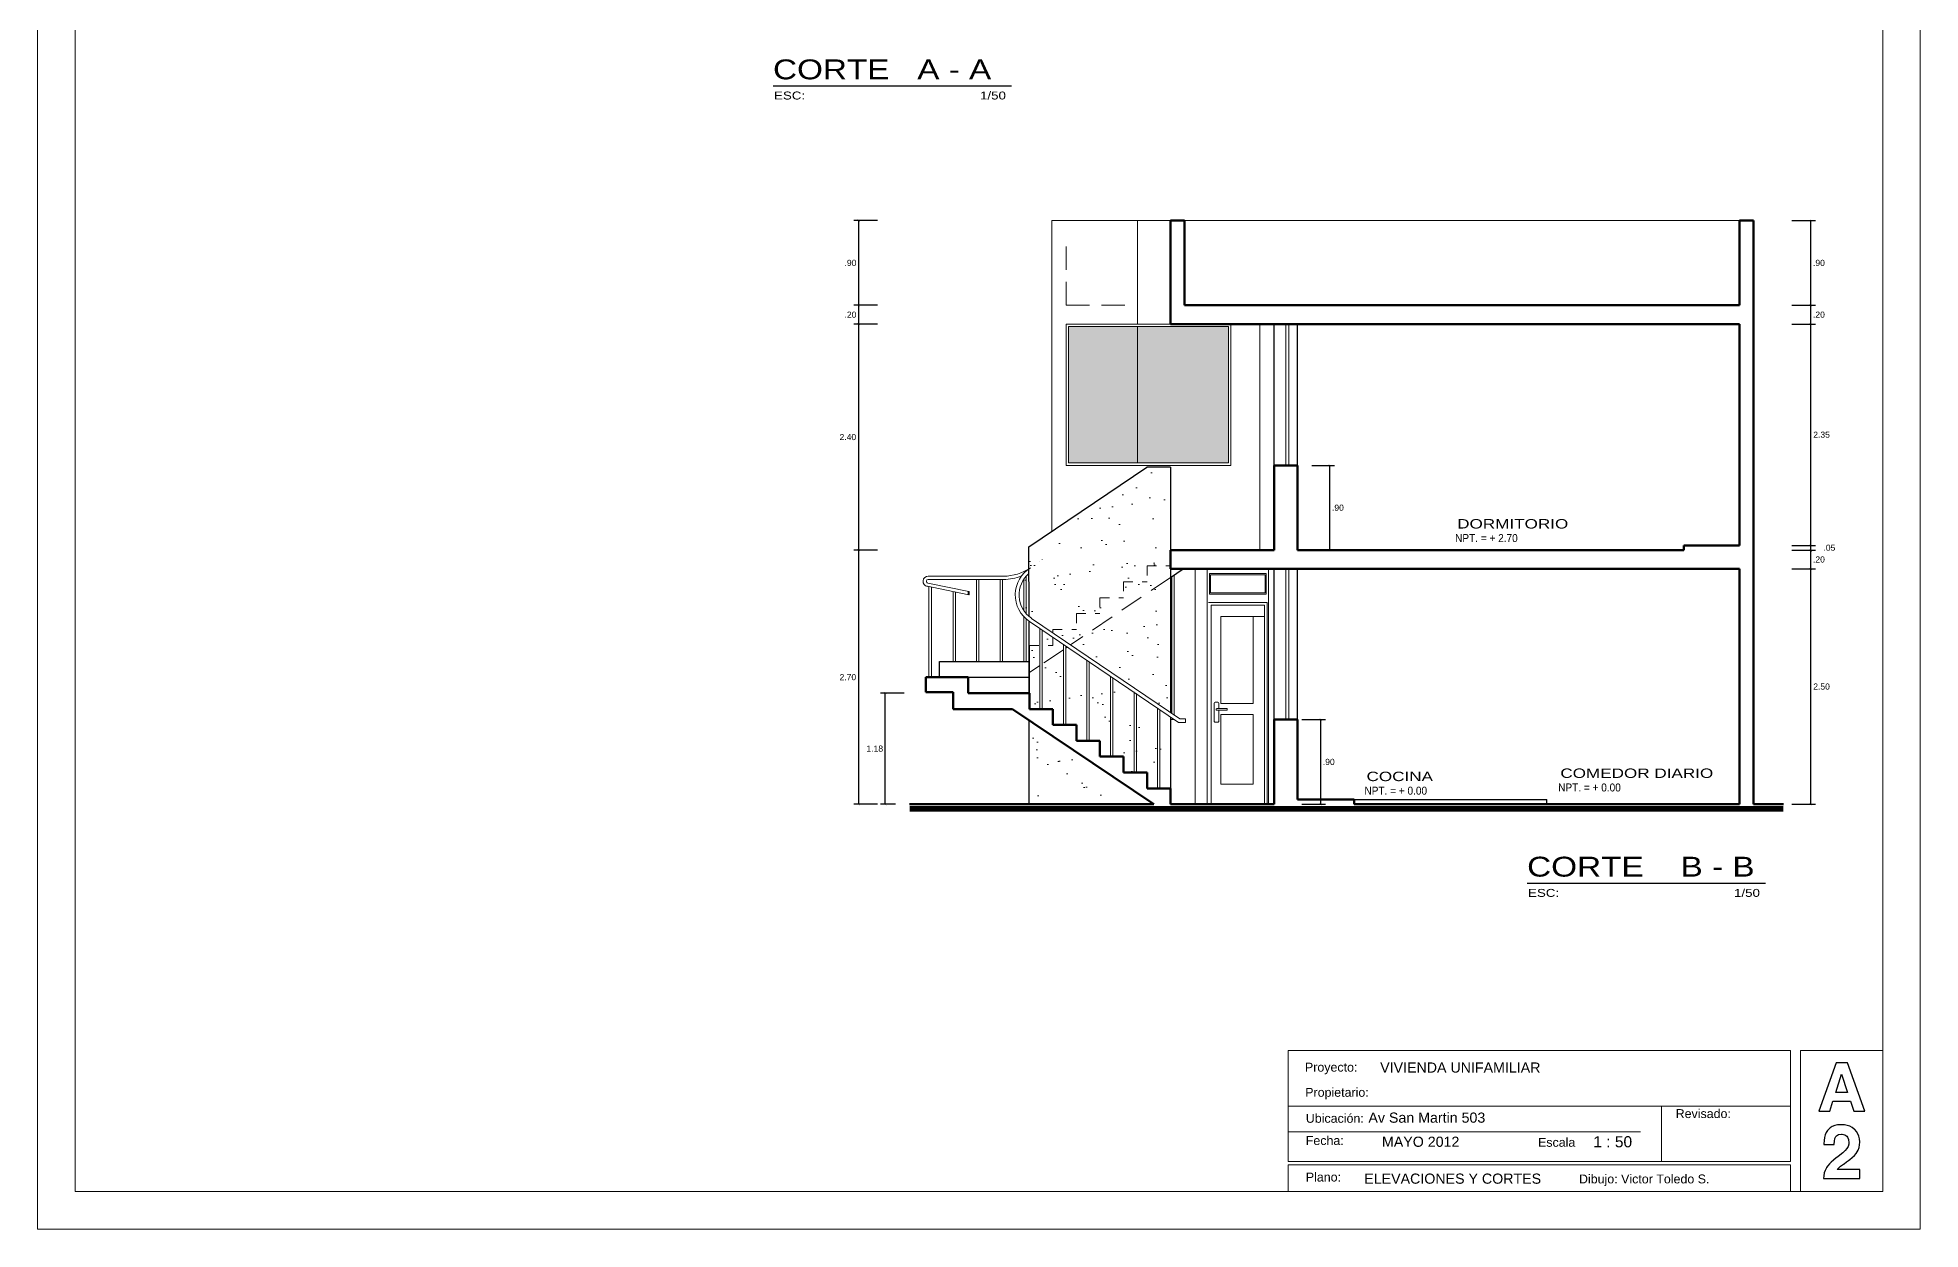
# Model space of a CAD drawing. Header units: millimetres. Extents: x 2033 to 2295, y 1536 to 1691.
# Drawn here: x 2274.78 to 2294.78, y 1570.45 to 1583.11 of the extents above; entities that cross this region are included whole.
import ezdxf

# ---------------------------------------------------------------- set-up
doc = ezdxf.new("R2010")
doc.units = ezdxf.units.MM
for name, pattern in [('HIDDEN', [0.375, 0.25, -0.125]), ('HIDDEN2', [4.7625, 3.175, -1.5875]), ('JIS_02_1.2', [2.5, 1.25, -1.25]), ('RAYITAS', [0.375, 0.25, -0.125])]:
    doc.linetypes.add(name, pattern=pattern)
doc.layers.get('Defpoints').update_dxf_attribs({"color": 164})
for name, color, linetype, lineweight in [('00PLANO03', 63, 'Continuous', 20), ('cotas', 251, 'Continuous', 15), ('cut wood', 26, 'Continuous', 20), ('Detalles', 245, 'Continuous', 13), ('muro bajo', 61, 'Continuous', 30), ('muroalto', 12, 'Continuous', 50), ('murolejos', 73, 'Continuous', 18), ('MUROS BAJOS', 80, 'Continuous', 25), ('NPT', 63, 'Continuous', 15), ('PROYECCIONES', 127, 'HIDDEN2', 5), ('Puertas y ventanas', 163, 'Continuous', 5), ('Texto S.', 7, 'Continuous', 30), ('TEXTOS', 7, 'Continuous', 5), ('Texturas', 8, 'Continuous', 0), ('texturasde piso', 252, 'Continuous', 0)]:
    doc.layers.add(name, color=color, linetype=linetype, lineweight=lineweight)
doc.styles.add('ARDELG', font='arial.ttf', dxfattribs={"width": 0.9, "height": 0.1})
doc.styles.add('ARIAL', font='arial.ttf', dxfattribs={"width": 1.3, "height": 0.1})
doc.styles.add('Comic- Taller', font='comic.ttf', dxfattribs={"height": 0.09})
doc.styles.add('Sta. Luisa 75 delg', font='arial.ttf', dxfattribs={"width": 1.2, "height": 0.1})
doc.styles.get("Standard").update_dxf_attribs({"font": 'arial.ttf'})
doc.dimstyles.new('Aritek', dxfattribs={"dimtxt": 0.065, "dimasz": 0.02, "dimexe": 0.05, "dimexo": 0.15, "dimgap": 0.03, "dimtad": 2, "dimtih": 1, "dimtoh": 1, "dimzin": 4, "dimdsep": 46, "dimtxsty": 'Standard', "dimblk": 'ARCHTICK', "dimcen": 0.1, "dimclrt": 7, "dimadec": 0, "dimazin": 0, "dimtfac": 1, "dimtmove": 2, "dimatfit": 1, "dimldrblk": 'DOTSMALL', "dimfxl": 0.2, "dimfxlon": 1, "dimarcsym": 0})

# ---------------------------------------------------------------- blocks, each defined once
blk = doc.blocks.new('_ArchTick')
at = {"color": 0, "linetype": 'ByBlock', "const_width": 0.15}
blk.add_lwpolyline([(-0.5, -0.5), (0.5, 0.5)], dxfattribs=at)
blk = doc.blocks.new('*D545')
at = {"layer": 'cotas', "color": 0, "linetype": 'Continuous', "lineweight": -2, "transparency": 16777216}
for p, q in [((2283.989, 1576.15), (2283.739, 1576.15)), ((2283.789, 1574.969), (2283.789, 1576.15)), ((2283.897, 1574.969), (2283.739, 1574.969))]:
    blk.add_line(p, q, dxfattribs=at)
at = {"layer": 'Defpoints', "color": 0, "linetype": 'Continuous', "transparency": 16777216}
for p in [(2283.789, 1576.15), (2284.669, 1576.15), (2284.047, 1574.969)]:
    blk.add_point(p, dxfattribs=at)
at = {"layer": 'cotas', "color": 0, "linetype": 'Continuous', "lineweight": -2, "transparency": 16777216, "xscale": 0.02, "yscale": 0.02, "zscale": 0.02}
for p, rotation in [((2283.789, 1576.15), 90), ((2283.789, 1574.969), 270)]:
    blk.add_blockref('_ArchTick', p, dxfattribs=dict(at, rotation=rotation))
at = {"layer": 'cotas', "color": 7, "linetype": 'Continuous', "transparency": 16777216, "insert": (2283.677, 1575.56), "char_height": 0.065, "attachment_point": 5}
blk.add_mtext('1.18', dxfattribs=at)
blk = doc.blocks.new('_DotSmall')
at = {"color": 0, "linetype": 'ByBlock', "const_width": 0.5}
blk.add_lwpolyline([(-0.0625, 0, 1), (0.0625, 0, 1)], format="xyb", close=True, dxfattribs=at)
blk = doc.blocks.new('*D546')
at = {"layer": 'cotas', "color": 0, "linetype": 'Continuous', "lineweight": -2, "transparency": 16777216}
for p, q in [((2293.42, 1577.469), (2293.67, 1577.469)), ((2293.62, 1574.969), (2293.62, 1577.469)), ((2293.42, 1574.969), (2293.67, 1574.969))]:
    blk.add_line(p, q, dxfattribs=at)
at = {"layer": 'Defpoints', "color": 0, "linetype": 'Continuous', "transparency": 16777216}
for p in [(2292.862, 1577.469), (2293.62, 1577.469), (2292.862, 1574.969)]:
    blk.add_point(p, dxfattribs=at)
at = {"layer": 'cotas', "color": 0, "linetype": 'Continuous', "lineweight": -2, "transparency": 16777216, "xscale": 0.02, "yscale": 0.02, "zscale": 0.02}
for p, rotation in [((2293.62, 1577.469), 90), ((2293.62, 1574.969), 270)]:
    blk.add_blockref('_ArchTick', p, dxfattribs=dict(at, rotation=rotation))
at = {"layer": 'cotas', "color": 7, "linetype": 'Continuous', "transparency": 16777216, "insert": (2293.735, 1576.219), "char_height": 0.065, "attachment_point": 5}
blk.add_mtext('2.50', dxfattribs=at)
blk = doc.blocks.new('*D547')
at = {"layer": 'cotas', "color": 0, "linetype": 'Continuous', "lineweight": -2, "transparency": 16777216}
for p, q in [((2293.42, 1577.669), (2293.67, 1577.669)), ((2293.62, 1577.469), (2293.62, 1577.669)), ((2293.42, 1577.469), (2293.67, 1577.469))]:
    blk.add_line(p, q, dxfattribs=at)
at = {"layer": 'Defpoints', "color": 0, "linetype": 'Continuous', "transparency": 16777216}
for p in [(2292.272, 1577.669), (2293.62, 1577.669), (2292.862, 1577.469)]:
    blk.add_point(p, dxfattribs=at)
at = {"layer": 'cotas', "color": 0, "linetype": 'Continuous', "lineweight": -2, "transparency": 16777216, "xscale": 0.02, "yscale": 0.02, "zscale": 0.02}
for p, rotation in [((2293.62, 1577.669), 90), ((2293.62, 1577.469), 270)]:
    blk.add_blockref('_ArchTick', p, dxfattribs=dict(at, rotation=rotation))
at = {"layer": 'cotas', "color": 7, "linetype": 'Continuous', "transparency": 16777216, "insert": (2293.707, 1577.569), "char_height": 0.065, "attachment_point": 5}
blk.add_mtext('.20', dxfattribs=at)
blk = doc.blocks.new('*D548')
at = {"layer": 'cotas', "color": 0, "linetype": 'Continuous', "lineweight": -2, "transparency": 16777216}
for p, q in [((2293.42, 1577.719), (2293.67, 1577.719)), ((2293.42, 1577.669), (2293.67, 1577.669)), ((2293.62, 1577.719), (2293.62, 1577.739)), ((2293.62, 1577.669), (2293.62, 1577.719)), ((2293.62, 1577.669), (2293.62, 1577.649))]:
    blk.add_line(p, q, dxfattribs=at)
at = {"layer": 'Defpoints', "color": 0, "linetype": 'Continuous', "transparency": 16777216}
for p in [(2292.272, 1577.719), (2292.272, 1577.669), (2293.62, 1577.719)]:
    blk.add_point(p, dxfattribs=at)
at = {"layer": 'cotas', "color": 0, "linetype": 'Continuous', "lineweight": -2, "transparency": 16777216, "xscale": 0.02, "yscale": 0.02, "zscale": 0.02}
for p, rotation in [((2293.62, 1577.719), 270), ((2293.62, 1577.669), 90)]:
    blk.add_blockref('_ArchTick', p, dxfattribs=dict(at, rotation=rotation))
at = {"layer": 'cotas', "color": 7, "linetype": 'Continuous', "transparency": 16777216, "insert": (2293.818, 1577.694), "char_height": 0.065, "attachment_point": 5}
blk.add_mtext('.05', dxfattribs=at)
blk = doc.blocks.new('*D549')
at = {"layer": 'cotas', "color": 0, "linetype": 'Continuous', "lineweight": -2, "transparency": 16777216}
for p, q in [((2293.42, 1580.069), (2293.67, 1580.069)), ((2293.62, 1577.719), (2293.62, 1580.069)), ((2293.42, 1577.719), (2293.67, 1577.719))]:
    blk.add_line(p, q, dxfattribs=at)
at = {"layer": 'Defpoints', "color": 0, "linetype": 'Continuous', "transparency": 16777216}
for p in [(2292.862, 1580.069), (2293.62, 1580.069), (2292.272, 1577.719)]:
    blk.add_point(p, dxfattribs=at)
at = {"layer": 'cotas', "color": 0, "linetype": 'Continuous', "lineweight": -2, "transparency": 16777216, "xscale": 0.02, "yscale": 0.02, "zscale": 0.02}
for p, rotation in [((2293.62, 1580.069), 90), ((2293.62, 1577.719), 270)]:
    blk.add_blockref('_ArchTick', p, dxfattribs=dict(at, rotation=rotation))
at = {"layer": 'cotas', "color": 7, "linetype": 'Continuous', "transparency": 16777216, "insert": (2293.735, 1578.894), "char_height": 0.065, "attachment_point": 5}
blk.add_mtext('2.35', dxfattribs=at)
blk = doc.blocks.new('*D550')
at = {"layer": 'cotas', "color": 0, "linetype": 'Continuous', "lineweight": -2, "transparency": 16777216}
for p, q in [((2293.42, 1580.269), (2293.67, 1580.269)), ((2293.62, 1580.069), (2293.62, 1580.269)), ((2293.42, 1580.069), (2293.67, 1580.069))]:
    blk.add_line(p, q, dxfattribs=at)
at = {"layer": 'Defpoints', "color": 0, "linetype": 'Continuous', "transparency": 16777216}
for p in [(2292.862, 1580.269), (2293.62, 1580.269), (2292.862, 1580.069)]:
    blk.add_point(p, dxfattribs=at)
at = {"layer": 'cotas', "color": 0, "linetype": 'Continuous', "lineweight": -2, "transparency": 16777216, "xscale": 0.02, "yscale": 0.02, "zscale": 0.02}
for p, rotation in [((2293.62, 1580.269), 90), ((2293.62, 1580.069), 270)]:
    blk.add_blockref('_ArchTick', p, dxfattribs=dict(at, rotation=rotation))
at = {"layer": 'cotas', "color": 7, "linetype": 'Continuous', "transparency": 16777216, "insert": (2293.707, 1580.169), "char_height": 0.065, "attachment_point": 5}
blk.add_mtext('.20', dxfattribs=at)
blk = doc.blocks.new('*D551')
at = {"layer": 'cotas', "color": 0, "linetype": 'Continuous', "lineweight": -2, "transparency": 16777216}
for p, q in [((2293.42, 1581.169), (2293.67, 1581.169)), ((2293.62, 1580.269), (2293.62, 1581.169)), ((2293.42, 1580.269), (2293.67, 1580.269))]:
    blk.add_line(p, q, dxfattribs=at)
at = {"layer": 'Defpoints', "color": 0, "linetype": 'Continuous', "transparency": 16777216}
for p in [(2292.862, 1581.169), (2293.62, 1581.169), (2292.862, 1580.269)]:
    blk.add_point(p, dxfattribs=at)
at = {"layer": 'cotas', "color": 0, "linetype": 'Continuous', "lineweight": -2, "transparency": 16777216, "xscale": 0.02, "yscale": 0.02, "zscale": 0.02}
for p, rotation in [((2293.62, 1581.169), 90), ((2293.62, 1580.269), 270)]:
    blk.add_blockref('_ArchTick', p, dxfattribs=dict(at, rotation=rotation))
at = {"layer": 'cotas', "color": 7, "linetype": 'Continuous', "transparency": 16777216, "insert": (2293.707, 1580.719), "char_height": 0.065, "attachment_point": 5}
blk.add_mtext('.90', dxfattribs=at)
blk = doc.blocks.new('*D552')
at = {"layer": 'cotas', "color": 0, "linetype": 'Continuous', "lineweight": -2, "transparency": 16777216}
for p, q in [((2283.706, 1577.669), (2283.456, 1577.669)), ((2283.506, 1574.969), (2283.506, 1577.669)), ((2283.706, 1574.969), (2283.456, 1574.969))]:
    blk.add_line(p, q, dxfattribs=at)
at = {"layer": 'Defpoints', "color": 0, "linetype": 'Continuous', "transparency": 16777216}
for p in [(2283.506, 1577.669), (2286.819, 1577.669), (2284.047, 1574.969)]:
    blk.add_point(p, dxfattribs=at)
at = {"layer": 'cotas', "color": 0, "linetype": 'Continuous', "lineweight": -2, "transparency": 16777216, "xscale": 0.02, "yscale": 0.02, "zscale": 0.02}
for p, rotation in [((2283.506, 1577.669), 90), ((2283.506, 1574.969), 270)]:
    blk.add_blockref('_ArchTick', p, dxfattribs=dict(at, rotation=rotation))
at = {"layer": 'cotas', "color": 7, "linetype": 'Continuous', "transparency": 16777216, "insert": (2283.391, 1576.319), "char_height": 0.065, "attachment_point": 5}
blk.add_mtext('2.70', dxfattribs=at)
blk = doc.blocks.new('*D553')
at = {"layer": 'cotas', "color": 0, "linetype": 'Continuous', "lineweight": -2, "transparency": 16777216}
for p, q in [((2283.706, 1580.069), (2283.456, 1580.069)), ((2283.506, 1577.669), (2283.506, 1580.069)), ((2283.706, 1577.669), (2283.456, 1577.669))]:
    blk.add_line(p, q, dxfattribs=at)
at = {"layer": 'Defpoints', "color": 0, "linetype": 'Continuous', "transparency": 16777216}
for p in [(2283.506, 1580.069), (2286.819, 1580.069), (2286.819, 1577.669)]:
    blk.add_point(p, dxfattribs=at)
at = {"layer": 'cotas', "color": 0, "linetype": 'Continuous', "lineweight": -2, "transparency": 16777216, "xscale": 0.02, "yscale": 0.02, "zscale": 0.02}
for p, rotation in [((2283.506, 1580.069), 90), ((2283.506, 1577.669), 270)]:
    blk.add_blockref('_ArchTick', p, dxfattribs=dict(at, rotation=rotation))
at = {"layer": 'cotas', "color": 7, "linetype": 'Continuous', "transparency": 16777216, "insert": (2283.391, 1578.869), "char_height": 0.065, "attachment_point": 5}
blk.add_mtext('2.40', dxfattribs=at)
blk = doc.blocks.new('*D554')
at = {"layer": 'cotas', "color": 0, "linetype": 'Continuous', "lineweight": -2, "transparency": 16777216}
for p, q in [((2283.706, 1580.269), (2283.456, 1580.269)), ((2283.506, 1580.069), (2283.506, 1580.269)), ((2283.706, 1580.069), (2283.456, 1580.069))]:
    blk.add_line(p, q, dxfattribs=at)
at = {"layer": 'Defpoints', "color": 0, "linetype": 'Continuous', "transparency": 16777216}
for p in [(2283.506, 1580.269), (2286.969, 1580.269), (2286.819, 1580.069)]:
    blk.add_point(p, dxfattribs=at)
at = {"layer": 'cotas', "color": 0, "linetype": 'Continuous', "lineweight": -2, "transparency": 16777216, "xscale": 0.02, "yscale": 0.02, "zscale": 0.02}
for p, rotation in [((2283.506, 1580.269), 90), ((2283.506, 1580.069), 270)]:
    blk.add_blockref('_ArchTick', p, dxfattribs=dict(at, rotation=rotation))
at = {"layer": 'cotas', "color": 7, "linetype": 'Continuous', "transparency": 16777216, "insert": (2283.419, 1580.169), "char_height": 0.065, "attachment_point": 5}
blk.add_mtext('.20', dxfattribs=at)
blk = doc.blocks.new('*D555')
at = {"layer": 'cotas', "color": 0, "linetype": 'Continuous', "lineweight": -2, "transparency": 16777216}
for p, q in [((2283.706, 1581.169), (2283.456, 1581.169)), ((2283.506, 1580.269), (2283.506, 1581.169)), ((2283.706, 1580.269), (2283.456, 1580.269))]:
    blk.add_line(p, q, dxfattribs=at)
at = {"layer": 'Defpoints', "color": 0, "linetype": 'Continuous', "transparency": 16777216}
for p in [(2283.506, 1581.169), (2286.819, 1581.169), (2286.969, 1580.269)]:
    blk.add_point(p, dxfattribs=at)
at = {"layer": 'cotas', "color": 0, "linetype": 'Continuous', "lineweight": -2, "transparency": 16777216, "xscale": 0.02, "yscale": 0.02, "zscale": 0.02}
for p, rotation in [((2283.506, 1581.169), 90), ((2283.506, 1580.269), 270)]:
    blk.add_blockref('_ArchTick', p, dxfattribs=dict(at, rotation=rotation))
at = {"layer": 'cotas', "color": 7, "linetype": 'Continuous', "transparency": 16777216, "insert": (2283.419, 1580.719), "char_height": 0.065, "attachment_point": 5}
blk.add_mtext('.90', dxfattribs=at)
blk = doc.blocks.new('*D556')
at = {"layer": 'cotas', "color": 0, "linetype": 'Continuous', "lineweight": -2, "transparency": 16777216}
for p, q in [((2288.319, 1578.569), (2288.56, 1578.569)), ((2288.51, 1577.669), (2288.51, 1578.569)), ((2288.319, 1577.669), (2288.56, 1577.669))]:
    blk.add_line(p, q, dxfattribs=at)
at = {"layer": 'Defpoints', "color": 0, "linetype": 'Continuous', "transparency": 16777216}
for p in [(2288.169, 1578.569), (2288.51, 1578.569), (2288.169, 1577.669)]:
    blk.add_point(p, dxfattribs=at)
at = {"layer": 'cotas', "color": 0, "linetype": 'Continuous', "lineweight": -2, "transparency": 16777216, "xscale": 0.02, "yscale": 0.02, "zscale": 0.02}
for p, rotation in [((2288.51, 1578.569), 90), ((2288.51, 1577.669), 270)]:
    blk.add_blockref('_ArchTick', p, dxfattribs=dict(at, rotation=rotation))
at = {"layer": 'cotas', "color": 7, "linetype": 'Continuous', "transparency": 16777216, "insert": (2288.597, 1578.119), "char_height": 0.065, "attachment_point": 5}
blk.add_mtext('.90', dxfattribs=at)
blk = doc.blocks.new('*D557')
at = {"layer": 'cotas', "color": 0, "linetype": 'Continuous', "lineweight": -2, "transparency": 16777216}
for p, q in [((2288.214, 1575.869), (2288.464, 1575.869)), ((2288.414, 1574.969), (2288.414, 1575.869)), ((2288.214, 1574.969), (2288.464, 1574.969))]:
    blk.add_line(p, q, dxfattribs=at)
at = {"layer": 'Defpoints', "color": 0, "linetype": 'Continuous', "transparency": 16777216}
for p in [(2287.919, 1575.869), (2288.414, 1575.869), (2287.919, 1574.969)]:
    blk.add_point(p, dxfattribs=at)
at = {"layer": 'cotas', "color": 0, "linetype": 'Continuous', "lineweight": -2, "transparency": 16777216, "xscale": 0.02, "yscale": 0.02, "zscale": 0.02}
for p, rotation in [((2288.414, 1575.869), 90), ((2288.414, 1574.969), 270)]:
    blk.add_blockref('_ArchTick', p, dxfattribs=dict(at, rotation=rotation))
at = {"layer": 'cotas', "color": 7, "linetype": 'Continuous', "transparency": 16777216, "insert": (2288.5, 1575.419), "char_height": 0.065, "attachment_point": 5}
blk.add_mtext('.90', dxfattribs=at)

msp = doc.modelspace()

# ---------------------------------------------------------------- hatches: boundary and pattern name
at = {"layer": 'muro bajo', "linetype": 'JIS_02_1.2'}
h = msp.add_hatch(color=256, dxfattribs=at)
h.dxf.hatch_style = 1
h.set_gradient(color1=(127, 191, 255), one_color=1, tint=1, name='CYLINDER')
h.paths.add_polyline_path([(2287.434, 1580.044), (2286.469, 1580.044), (2286.469, 1578.594), (2287.434, 1578.594)])
h.paths.add_polyline_path([(2286.469, 1580.044), (2285.734, 1580.044), (2285.734, 1578.594), (2286.469, 1578.594)])
h = msp.add_hatch(color=256, dxfattribs=at)
h.dxf.hatch_style = 1
h.set_gradient(color1=(127, 191, 255), one_color=1, tint=1, name='CYLINDER')
h.paths.add_polyline_path([(2286.819, 1577.379), (2286.834, 1577.389), (2286.834, 1575.933), (2286.819, 1575.943)])
at = {"layer": 'Texturas', "linetype": 'JIS_02_1.2'}
h = msp.add_hatch(dxfattribs=at)
h.set_pattern_fill('AR-SAND', color=256, scale=0.01)
h.paths.add_polyline_path([(2286.819, 1577.379), (2285.757, 1576.663), (2286.819, 1575.943)])
h.paths.add_polyline_path([(2286.569, 1577.5), (2286.819, 1577.5), (2286.819, 1578.549), (2286.568, 1578.549), (2285.315, 1577.703), (2285.316, 1577.471, -0.01236), (2285.33, 1577.481, -0.008412), (2285.316, 1577.471), (2285.316, 1576.964, 0.027081), (2285.342, 1576.944), (2285.569, 1576.79), (2285.569, 1576.825), (2285.819, 1576.825), (2285.819, 1576.994), (2286.069, 1576.994), (2286.069, 1577.162), (2286.319, 1577.162), (2286.319, 1577.331), (2286.569, 1577.331)])
h.paths.add_polyline_path([(2286.819, 1577.379), (2286.819, 1577.5), (2286.569, 1577.5), (2286.569, 1577.331), (2286.319, 1577.331), (2286.319, 1577.162), (2286.069, 1577.162), (2286.069, 1576.994), (2285.819, 1576.994), (2285.819, 1576.825), (2285.569, 1576.825), (2285.569, 1576.79), (2285.757, 1576.663)])
h.paths.add_polyline_path([(2285.559, 1575.699), (2285.559, 1574.969), (2286.64, 1574.969)])
h.paths.add_polyline_path([(2285.559, 1575.699), (2285.317, 1575.862), (2285.318, 1574.969), (2285.559, 1574.969)])
h.paths.add_polyline_path([(2286.819, 1575.895), (2286.707, 1575.971), (2286.707, 1575.138), (2286.819, 1575.138)])
h.paths.add_polyline_path([(2286.682, 1575.988), (2286.456, 1576.141), (2286.456, 1575.307), (2286.569, 1575.307), (2286.569, 1575.138), (2286.682, 1575.138)])
h.paths.add_polyline_path([(2286.431, 1576.158), (2286.206, 1576.31), (2286.206, 1575.475), (2286.319, 1575.475), (2286.319, 1575.307), (2286.431, 1575.307)])
h.paths.add_polyline_path([(2286.181, 1576.327), (2285.956, 1576.48), (2285.956, 1575.644), (2286.069, 1575.644), (2286.069, 1575.475), (2286.181, 1575.475)])
h.paths.add_polyline_path([(2285.931, 1576.496), (2285.722, 1576.639), (2285.706, 1576.628), (2285.706, 1575.813), (2285.819, 1575.813), (2285.819, 1575.644), (2285.931, 1575.644)])
h.paths.add_polyline_path([(2285.681, 1576.611), (2285.559, 1576.529), (2285.559, 1575.981), (2285.569, 1575.981), (2285.569, 1575.813), (2285.681, 1575.813)])
h.paths.add_polyline_path([(2285.431, 1576.656), (2285.319, 1576.656), (2285.319, 1576.487), (2285.319, 1576.367), (2285.431, 1576.443)], flags=17)
h.paths.add_polyline_path([(2285.681, 1576.611), (2285.681, 1576.666), (2285.569, 1576.742), (2285.569, 1576.656), (2285.456, 1576.656), (2285.456, 1576.459)])
h.paths.add_polyline_path([(2285.559, 1576.529), (2285.456, 1576.459), (2285.456, 1575.981), (2285.559, 1575.981)])
h.paths.add_polyline_path([(2285.431, 1576.443), (2285.319, 1576.367), (2285.319, 1576.15), (2285.319, 1575.981), (2285.431, 1575.981)])
h.paths.add_polyline_path([(2285.316, 1577.471), (2285.316, 1576.913, 0.003009), (2285.32, 1576.911), (2285.431, 1576.835), (2285.431, 1576.656), (2285.319, 1576.656), (2285.319, 1576.487), (2285.317, 1576.15), (2285.316, 1576.913, -0.522082)])
h.paths.add_polyline_path([(2285.569, 1576.742), (2285.456, 1576.818), (2285.456, 1576.656), (2285.569, 1576.656)])

# ---------------------------------------------------------------- linework, layer by layer
for points in [[(2293.822, 1571.711), (2293.856, 1571.816), (2294.044, 1571.816), (2294.078, 1571.711), (2294.194, 1571.711), (2294.012, 1572.222), (2293.889, 1572.222), (2293.707, 1571.711)], [(2294.012, 1571.908), (2293.886, 1571.908), (2293.947, 1572.102)], [(2294.012, 1571.434), (2294.022, 1571.408), (2294.025, 1571.375), (2294.023, 1571.358), (2294.016, 1571.336), (2294.003, 1571.314), (2293.984, 1571.291), (2293.96, 1571.268), (2293.93, 1571.244), (2293.906, 1571.226), (2293.889, 1571.214), (2293.862, 1571.191), (2293.838, 1571.169), (2293.818, 1571.149), (2293.802, 1571.129), (2293.789, 1571.111), (2293.786, 1571.107), (2293.774, 1571.081), (2293.764, 1571.054), (2293.759, 1571.024), (2293.756, 1570.993), (2294.142, 1570.993), (2294.142, 1571.089), (2293.9, 1571.089), (2293.901, 1571.09), (2293.914, 1571.105), (2293.937, 1571.125), (2293.969, 1571.148), (2293.974, 1571.151), (2294.001, 1571.17), (2294.022, 1571.185), (2294.035, 1571.195), (2294.061, 1571.217), (2294.083, 1571.238), (2294.101, 1571.259), (2294.114, 1571.279), (2294.123, 1571.295), (2294.133, 1571.322), (2294.139, 1571.351), (2294.141, 1571.381), (2294.141, 1571.384), (2294.139, 1571.416), (2294.132, 1571.444), (2294.121, 1571.47), (2294.107, 1571.494), (2294.088, 1571.515), (2294.082, 1571.52), (2294.06, 1571.537), (2294.035, 1571.55), (2294.008, 1571.559), (2293.978, 1571.564), (2293.946, 1571.566), (2293.937, 1571.566), (2293.905, 1571.563), (2293.875, 1571.557), (2293.849, 1571.547), (2293.826, 1571.533), (2293.807, 1571.515), (2293.798, 1571.505), (2293.784, 1571.483), (2293.773, 1571.458), (2293.765, 1571.429), (2293.761, 1571.398), (2293.759, 1571.363), (2293.759, 1571.356), (2293.87, 1571.356), (2293.87, 1571.36), (2293.871, 1571.391), (2293.877, 1571.42), (2293.888, 1571.442), (2293.892, 1571.447), (2293.914, 1571.462), (2293.945, 1571.467), (2293.954, 1571.467), (2293.983, 1571.46), (2294.005, 1571.444)]]:
    msp.add_lwpolyline(points, close=True)
at = {"layer": '00PLANO03', "ltscale": 2, "const_width": 0.0608}
msp.add_lwpolyline([(2284.046, 1574.921), (2293.33, 1574.921)], dxfattribs=at)
at = {"layer": 'cut wood', "linetype": 'Continuous'}
for points in [[(2294.784, 1598.455), (2294.784, 1570.455), (2274.784, 1570.455), (2274.784, 1598.455)], [(2294.384, 1598.055), (2294.384, 1570.855), (2275.184, 1570.855), (2275.184, 1598.055)]]:
    msp.add_lwpolyline(points, close=True, dxfattribs=at)
at = {"layer": 'Detalles'}
for p, q in [((2285.432, 1577.55), (2285.432, 1577.551)), ((2285.457, 1577.567), (2285.457, 1577.568)), ((2284.253, 1576.319), (2284.253, 1577.28)), ((2284.278, 1576.319), (2284.278, 1577.274)), ((2284.509, 1576.487), (2284.509, 1577.227)), ((2284.534, 1576.487), (2284.534, 1577.222)), ((2284.759, 1576.487), (2284.759, 1577.357)), ((2284.784, 1576.487), (2284.784, 1577.357)), ((2285.009, 1576.487), (2285.009, 1577.352)), ((2285.034, 1576.487), (2285.034, 1577.357)), ((2285.259, 1577.029), (2285.259, 1577.356)), ((2285.284, 1576.996), (2285.284, 1577.389)), ((2285.259, 1576.487), (2285.259, 1576.964)), ((2285.284, 1576.487), (2285.284, 1576.939)), ((2285.32, 1576.911), (2286.905, 1575.836)), ((2285.342, 1576.944), (2286.918, 1575.876)), ((2285.431, 1575.981), (2285.431, 1576.837)), ((2285.456, 1575.981), (2285.456, 1576.819)), ((2285.681, 1575.813), (2285.681, 1576.668)), ((2285.706, 1575.813), (2285.706, 1576.65)), ((2285.931, 1575.644), (2285.931, 1576.499)), ((2285.956, 1575.644), (2285.956, 1576.482)), ((2286.181, 1575.475), (2286.181, 1576.327)), ((2286.206, 1575.475), (2286.206, 1576.31)), ((2286.431, 1575.307), (2286.431, 1576.162)), ((2286.456, 1575.307), (2286.456, 1576.144)), ((2286.682, 1575.138), (2286.682, 1575.988)), ((2286.707, 1575.138), (2286.707, 1575.971)), ((2286.905, 1575.836), (2286.977, 1575.836)), ((2286.977, 1575.876), (2286.918, 1575.876)), ((2286.977, 1575.836), (2286.977, 1575.876)), ((2288.068, 1571.764), (2293.405, 1571.764)), ((2288.068, 1571.764), (2293.405, 1571.764)), ((2292.035, 1571.764), (2292.035, 1571.174)), ((2288.068, 1571.489), (2291.812, 1571.489)), ((2288.068, 1570.855), (2288.068, 1571.138)), ((2288.068, 1571.138), (2293.405, 1571.138)), ((2288.068, 1570.855), (2293.405, 1570.855))]:
    msp.add_line(p, q, dxfattribs=at)
at = {"layer": 'Detalles', "linetype": 'Continuous'}
for p, q in [((2284.675, 1577.193), (2284.22, 1577.288)), ((2284.675, 1577.229), (2284.241, 1577.318)), ((2284.245, 1577.392), (2285.046, 1577.392)), ((2284.245, 1577.357), (2285.046, 1577.357))]:
    msp.add_line(p, q, dxfattribs=at)
at = {"layer": 'Detalles', "color": 203}
msp.add_line((2293.405, 1570.855), (2293.405, 1571.138), dxfattribs=at)
at = {"layer": 'Detalles'}
for points in [[(2288.068, 1572.355), (2293.405, 1572.355), (2293.405, 1571.174), (2288.068, 1571.174)], [(2294.384, 1570.855), (2293.511, 1570.855), (2293.511, 1572.355), (2294.384, 1572.355)]]:
    msp.add_lwpolyline(points, close=True, dxfattribs=at)
at = {"layer": 'Detalles', "linetype": 'Continuous'}
for centre, radius, start, end in [((2285.046, 1577.892), 0.5, 270, 304.1318), ((2284.245, 1577.337), 0.055, 90, 258.4331), ((2284.245, 1577.337), 0.02, 90, 258.4331), ((2285.046, 1577.892), 0.535, 270, 290.6499)]:
    msp.add_arc(centre, radius, start, end, dxfattribs=at)
at = {"layer": 'Detalles'}
for radius, start in [(0.34, 122.0233), (0.3, 130.5531)]:
    msp.add_arc((2285.51, 1577.193), radius, start, 235.8807, dxfattribs=at)
at = {"layer": 'Detalles', "linetype": 'Continuous'}
msp.add_ellipse((2284.675, 1577.211), major_axis=(0, -0.0182), ratio=0.318273, dxfattribs=at)
at = {"layer": 'muro bajo', "linetype": 'Continuous'}
for p, q in [((2285.315, 1577.703), (2286.568, 1578.549)), ((2286.819, 1578.549), (2286.568, 1578.549)), ((2286.819, 1578.549), (2286.819, 1575.943)), ((2285.316, 1576.964), (2285.315, 1577.703)), ((2286.819, 1577.379), (2286.953, 1577.469)), ((2285.317, 1576.15), (2285.316, 1576.913)), ((2285.318, 1574.969), (2285.317, 1575.862)), ((2286.819, 1575.895), (2286.819, 1574.969))]:
    msp.add_line(p, q, dxfattribs=at)
at = {"layer": 'muroalto', "linetype": 'Continuous'}
for p, q in [((2286.819, 1581.169), (2286.969, 1581.169)), ((2286.819, 1580.069), (2286.819, 1581.169)), ((2286.969, 1580.269), (2286.969, 1581.169)), ((2292.862, 1580.269), (2292.862, 1581.169)), ((2292.862, 1581.169), (2293.012, 1581.169)), ((2293.012, 1574.969), (2293.012, 1581.169)), ((2286.969, 1580.269), (2292.862, 1580.269)), ((2286.819, 1580.069), (2292.862, 1580.069)), ((2292.862, 1577.719), (2292.862, 1580.069)), ((2287.919, 1577.669), (2287.919, 1578.569)), ((2287.919, 1578.569), (2288.169, 1578.569)), ((2288.169, 1577.669), (2288.169, 1578.569)), ((2286.819, 1577.669), (2287.919, 1577.669)), ((2286.819, 1577.469), (2286.819, 1577.669)), ((2288.169, 1577.669), (2292.272, 1577.669)), ((2292.272, 1577.719), (2292.862, 1577.719)), ((2292.272, 1577.669), (2292.272, 1577.719)), ((2286.819, 1577.469), (2292.862, 1577.469)), ((2292.862, 1574.969), (2292.862, 1577.469)), ((2284.219, 1576.319), (2284.669, 1576.319)), ((2284.219, 1576.159), (2284.219, 1576.319)), ((2284.421, 1576.319), (2284.669, 1576.319)), ((2284.509, 1576.319), (2284.509, 1576.319)), ((2284.669, 1576.15), (2284.669, 1576.319)), ((2284.219, 1576.159), (2284.509, 1576.159)), ((2284.509, 1575.981), (2284.509, 1576.159)), ((2284.669, 1576.15), (2285.319, 1576.15)), ((2285.319, 1575.981), (2285.319, 1576.15)), ((2284.509, 1575.981), (2285.14, 1575.981)), ((2286.64, 1574.969), (2285.14, 1575.981)), ((2285.319, 1575.981), (2285.569, 1575.981)), ((2285.569, 1575.813), (2285.569, 1575.981)), ((2285.569, 1575.813), (2285.819, 1575.813)), ((2285.819, 1575.644), (2285.819, 1575.813)), ((2287.919, 1574.969), (2287.919, 1575.869)), ((2287.919, 1575.869), (2288.169, 1575.869)), ((2288.169, 1575.019), (2288.169, 1575.869)), ((2285.819, 1575.644), (2286.069, 1575.644)), ((2286.069, 1575.475), (2286.069, 1575.644)), ((2286.069, 1575.475), (2286.319, 1575.475)), ((2286.319, 1575.307), (2286.319, 1575.475)), ((2286.319, 1575.307), (2286.569, 1575.307)), ((2286.569, 1575.138), (2286.569, 1575.307)), ((2286.569, 1575.138), (2286.819, 1575.138)), ((2286.819, 1574.969), (2286.819, 1575.138)), ((2288.169, 1575.019), (2288.769, 1575.019)), ((2288.769, 1574.969), (2288.769, 1575.019)), ((2284.047, 1574.969), (2286.64, 1574.969)), ((2286.819, 1574.969), (2287.919, 1574.969)), ((2288.769, 1574.969), (2292.862, 1574.969)), ((2293.012, 1574.969), (2293.33, 1574.969))]:
    msp.add_line(p, q, dxfattribs=at)
at = {"layer": 'murolejos', "linetype": 'Continuous'}
for p, q in [((2285.559, 1577.868), (2285.559, 1581.169)), ((2286.469, 1581.169), (2285.559, 1581.169)), ((2286.469, 1580.069), (2286.469, 1581.169)), ((2286.469, 1581.169), (2286.819, 1581.169)), ((2286.969, 1581.169), (2292.862, 1581.169)), ((2286.469, 1580.069), (2286.819, 1580.069)), ((2287.209, 1574.969), (2287.209, 1577.469)), ((2287.859, 1574.969), (2287.859, 1577.469))]:
    msp.add_line(p, q, dxfattribs=at)
at = {"layer": 'MUROS BAJOS', "linetype": 'Continuous'}
for p, q in [((2287.919, 1578.569), (2287.919, 1580.069)), ((2288.169, 1578.569), (2288.169, 1580.069)), ((2287.919, 1575.869), (2287.919, 1577.469)), ((2288.169, 1575.869), (2288.169, 1577.469)), ((2285.319, 1576.487), (2285.319, 1576.656)), ((2285.722, 1576.639), (2285.706, 1576.628)), ((2284.366, 1576.487), (2285.319, 1576.487)), ((2284.366, 1576.319), (2284.366, 1576.487)), ((2285.319, 1576.15), (2285.319, 1576.487)), ((2284.669, 1576.319), (2285.319, 1576.319)), ((2288.769, 1575.019), (2290.816, 1575.019)), ((2290.816, 1574.969), (2290.816, 1575.019))]:
    msp.add_line(p, q, dxfattribs=at)
at = {"layer": 'NPT', "lineweight": 30, "ltscale": 0.3}
for p, q in [((2282.596, 1582.6), (2285.13, 1582.6)), ((2290.606, 1574.132), (2293.14, 1574.132))]:
    msp.add_line(p, q, dxfattribs=at)
at = {"layer": 'PROYECCIONES', "linetype": 'JIS_02_1.2', "ltscale": 0.07}
for p, q in [((2286.569, 1577.5), (2286.569, 1577.331)), ((2286.569, 1577.5), (2286.819, 1577.5)), ((2286.319, 1577.331), (2286.569, 1577.331)), ((2286.319, 1577.331), (2286.319, 1577.162)), ((2286.069, 1577.162), (2286.069, 1576.994)), ((2286.069, 1577.162), (2286.319, 1577.162)), ((2285.569, 1576.825), (2285.819, 1576.825)), ((2285.569, 1576.825), (2285.569, 1576.79)), ((2285.819, 1576.994), (2286.069, 1576.994)), ((2285.819, 1576.994), (2285.819, 1576.825)), ((2285.319, 1576.656), (2285.569, 1576.656)), ((2285.569, 1576.742), (2285.569, 1576.656))]:
    msp.add_line(p, q, dxfattribs=at)
at = {"layer": 'Puertas y ventanas', "linetype": 'Continuous'}
for p, q in [((2286.469, 1580.069), (2285.709, 1580.069)), ((2285.709, 1578.569), (2285.709, 1580.069)), ((2285.734, 1578.594), (2285.734, 1580.044)), ((2287.434, 1580.044), (2285.734, 1580.044)), ((2286.469, 1578.594), (2286.469, 1580.044)), ((2287.434, 1578.594), (2287.434, 1580.044)), ((2287.459, 1578.569), (2287.459, 1580.069)), ((2287.769, 1577.669), (2287.769, 1580.069)), ((2287.459, 1578.569), (2285.709, 1578.569)), ((2287.434, 1578.594), (2285.734, 1578.594)), ((2286.859, 1575.916), (2286.859, 1577.406)), ((2287.079, 1574.969), (2287.079, 1577.469)), ((2286.834, 1575.933), (2286.834, 1577.389)), ((2286.82, 1575.894), (2286.819, 1575.894)), ((2286.857, 1575.869), (2286.819, 1575.869))]:
    msp.add_line(p, q, dxfattribs=at)
at = {"layer": 'Puertas y ventanas'}
for p, q in [((2287.209, 1574.969), (2287.209, 1577.469)), ((2287.232, 1577.42), (2287.232, 1577.2)), ((2287.836, 1577.42), (2287.232, 1577.42)), ((2287.245, 1577.407), (2287.245, 1577.214)), ((2287.823, 1577.407), (2287.245, 1577.407)), ((2287.823, 1577.407), (2287.823, 1577.214)), ((2287.836, 1577.42), (2287.836, 1577.2)), ((2287.859, 1574.969), (2287.859, 1577.469)), ((2287.232, 1577.2), (2287.836, 1577.2)), ((2287.245, 1577.214), (2287.823, 1577.214)), ((2287.221, 1577.113), (2287.847, 1577.113)), ((2287.25, 1574.969), (2287.25, 1577.084)), ((2287.25, 1577.084), (2287.818, 1577.084)), ((2287.818, 1574.969), (2287.818, 1577.084)), ((2287.847, 1574.969), (2287.847, 1577.113)), ((2287.354, 1576.964), (2287.817, 1576.964)), ((2287.354, 1576.041), (2287.354, 1576.964)), ((2287.698, 1576.041), (2287.698, 1576.964)), ((2287.293, 1576.054), (2287.322, 1576.054)), ((2287.332, 1576.044), (2287.332, 1575.987)), ((2287.354, 1576.097), (2287.354, 1576.077)), ((2287.354, 1575.181), (2287.354, 1575.921)), ((2287.698, 1575.181), (2287.698, 1575.921))]:
    msp.add_line(p, q, dxfattribs=at)
at = {"layer": 'Puertas y ventanas', "linetype": 'Continuous', "ltscale": 0.07}
for p, q in [((2287.698, 1576.041), (2287.354, 1576.041)), ((2287.698, 1575.921), (2287.354, 1575.921)), ((2287.698, 1575.181), (2287.354, 1575.181))]:
    msp.add_line(p, q, dxfattribs=at)
at = {"layer": 'Puertas y ventanas'}
for points in [[(2287.332, 1575.967), (2287.332, 1575.851, -0.414214), (2287.322, 1575.841), (2287.293, 1575.841, -0.414214), (2287.283, 1575.851), (2287.283, 1576.044)], [(2287.312, 1575.987), (2287.419, 1575.987), (2287.419, 1575.967), (2287.312, 1575.967, -1), (2287.312, 1575.987)]]:
    msp.add_lwpolyline(points, format="xyb", dxfattribs=at)
for centre, start, end in [((2287.293, 1576.044), 90, 180), ((2287.322, 1576.044), 0, 90)]:
    msp.add_arc(centre, 0.01, start, end, dxfattribs=at)
at = {"layer": 'Texturas', "linetype": 'HIDDEN'}
for q in [(2285.709, 1580.906), (2286.378, 1580.269)]:
    msp.add_line((2285.709, 1580.269), q, dxfattribs=at)
at = {"layer": 'Texturas', "linetype": 'RAYITAS'}
for p, q in [((2286.819, 1577.379), (2285.757, 1576.663)), ((2285.681, 1576.611), (2285.456, 1576.459)), ((2285.431, 1576.443), (2285.319, 1576.367))]:
    msp.add_line(p, q, dxfattribs=at)
at = {"layer": 'Texturas', "linetype": 'JIS_02_1.2'}
msp.add_lwpolyline([(2286.819, 1577.379), (2286.834, 1577.389), (2286.834, 1575.933), (2286.819, 1575.943), (2286.819, 1577.379)], dxfattribs=at)
at = {"layer": 'texturasde piso'}
for p, q in [((2288.044, 1580.069), (2288.044, 1578.569)), ((2288.074, 1580.069), (2288.074, 1578.569)), ((2288.044, 1577.469), (2288.044, 1575.869)), ((2288.074, 1577.469), (2288.074, 1575.869))]:
    msp.add_line(p, q, dxfattribs=at)

# ---------------------------------------------------------------- texts
at = {"style": 'ARIAL'}
for s, height, p in [('VIVIENDA UNIFAMILIAR', 0.10806, (2289.046, 1572.119)), ('Av San Martin 503 ', 0.10806, (2288.921, 1571.587)), ('MAYO 2012', 0.1081, (2289.065, 1571.331)), ('ELEVACIONES Y CORTES', 0.10806, (2288.877, 1570.939))]:
    msp.add_text(s, height=height, dxfattribs=at).set_placement(p)
at = {"attachment_point": 1, "style": 'Comic- Taller'}
for s, insert, char_height, width in [('{\\fArial|b0|i0|c0|p34;Proyecto:}', (2288.247, 1572.224), 0.09445, 0.72938), ('{\\fArial|b0|i0|c0|p34;Propietario:}', (2288.25, 1571.957), 0.09445, 0.72938), ('{\\fArial|b0|i0|c0|p34;Ubicación:}', (2288.256, 1571.681), 0.09445, 0.7571), ('{\\fArial|b0|i0|c0|p34;Revisado:}', (2292.185, 1571.731), 0.09445, 0.40147), ('{\\fArial|b0|i0|c0|p34;Fecha:}', (2288.256, 1571.445), 0.09445, 0.3998), ('{\\fArial|b0|i0|c0|p34;Escala}', (2290.723, 1571.426), 0.09445, 0.40147), ('{\\fArial|b0|i0|c0|p34;1 : 50}', (2291.31, 1571.444), 0.11806, 0.53515), ('{\\fArial|b0|i0|c0|p34;Plano:}', (2288.256, 1571.057), 0.09445, 0.35487), ('{\\fArial|b0|i0|c0|p34;Dibujo: Victor Toledo S.}', (2291.158, 1571.037), 0.09445, 1.72673)]:
    msp.add_mtext(s, dxfattribs=dict(at, insert=insert, char_height=char_height, width=width))
at = {"layer": 'Texto S.', "attachment_point": 1, "style": 'Sta. Luisa 75 delg'}
for s, insert, char_height, width in [('{\\H2.5x;CORTE   A - A}', (2282.596, 1582.88), 0.08438, 5.3037), ('ESC:', (2282.607, 1582.539), 0.0844, 1.4345), ('1/50', (2284.795, 1582.539), 0.0844, 0.30729), ('{\\H2.5x;CORTE    B - B}', (2290.607, 1574.412), 0.08438, 5.3037), ('ESC:', (2290.617, 1574.07), 0.0844, 1.4345), ('1/50', (2292.805, 1574.07), 0.0844, 0.30729)]:
    msp.add_mtext(s, dxfattribs=dict(at, insert=insert, char_height=char_height, width=width))
at = {"layer": 'TEXTOS', "ltscale": 0.005, "attachment_point": 1}
for s, insert, char_height, width, style in [('NPT. = + 2.70', (2289.842, 1577.839), 0.085, 1, 'ARDELG'), ('DORMITORIO', (2289.864, 1577.998), 0.1, 1.686, 'ARIAL'), ('COCINA', (2288.901, 1575.315), 0.1, 1.686, 'ARIAL'), ('COMEDOR DIARIO', (2290.96, 1575.349), 0.1, 1.686, 'ARIAL'), ('NPT. = + 0.00', (2288.879, 1575.156), 0.085, 1, 'ARDELG'), ('NPT. = + 0.00', (2290.937, 1575.19), 0.085, 1, 'ARDELG')]:
    msp.add_mtext(s, dxfattribs=dict(at, insert=insert, char_height=char_height, width=width, style=style))

# ---------------------------------------------------------------- dimensions: what is measured, and where the dimension line sits
at = {"layer": 'cotas', "linetype": 'Continuous'}
for base, p1, p2, picture, middle in [((2283.506, 1581.169), (2286.969, 1580.269), (2286.819, 1581.169), '*D555', (2283.419, 1580.719)), ((2293.62, 1581.169), (2292.862, 1580.269), (2292.862, 1581.169), '*D551', (2293.707, 1580.719)), ((2283.506, 1580.269), (2286.819, 1580.069), (2286.969, 1580.269), '*D554', (2283.419, 1580.169)), ((2293.62, 1580.269), (2292.862, 1580.069), (2292.862, 1580.269), '*D550', (2293.707, 1580.169)), ((2283.506, 1580.069), (2286.819, 1577.669), (2286.819, 1580.069), '*D553', (2283.391, 1578.869)), ((2293.62, 1580.069), (2292.272, 1577.719), (2292.862, 1580.069), '*D549', (2293.735, 1578.894)), ((2288.51, 1578.569), (2288.169, 1577.669), (2288.169, 1578.569), '*D556', (2288.597, 1578.119)), ((2283.506, 1577.669), (2284.047, 1574.969), (2286.819, 1577.669), '*D552', (2283.391, 1576.319)), ((2293.62, 1577.719), (2292.272, 1577.669), (2292.272, 1577.719), '*D548', (2293.818, 1577.694)), ((2293.62, 1577.669), (2292.862, 1577.469), (2292.272, 1577.669), '*D547', (2293.707, 1577.569)), ((2293.62, 1577.469), (2292.862, 1574.969), (2292.862, 1577.469), '*D546', (2293.735, 1576.219)), ((2283.789, 1576.15), (2284.047, 1574.969), (2284.669, 1576.15), '*D545', (2283.677, 1575.56)), ((2288.414, 1575.869), (2287.919, 1574.969), (2287.919, 1575.869), '*D557', (2288.5, 1575.419))]:
    dim = msp.add_linear_dim(base=base, p1=p1, p2=p2, angle=90, dimstyle='Aritek', dxfattribs=at)
    dim.commit()
    dim.dimension.update_dxf_attribs({"geometry": picture, "text_midpoint": middle})

doc.saveas('drawing.dxf')
